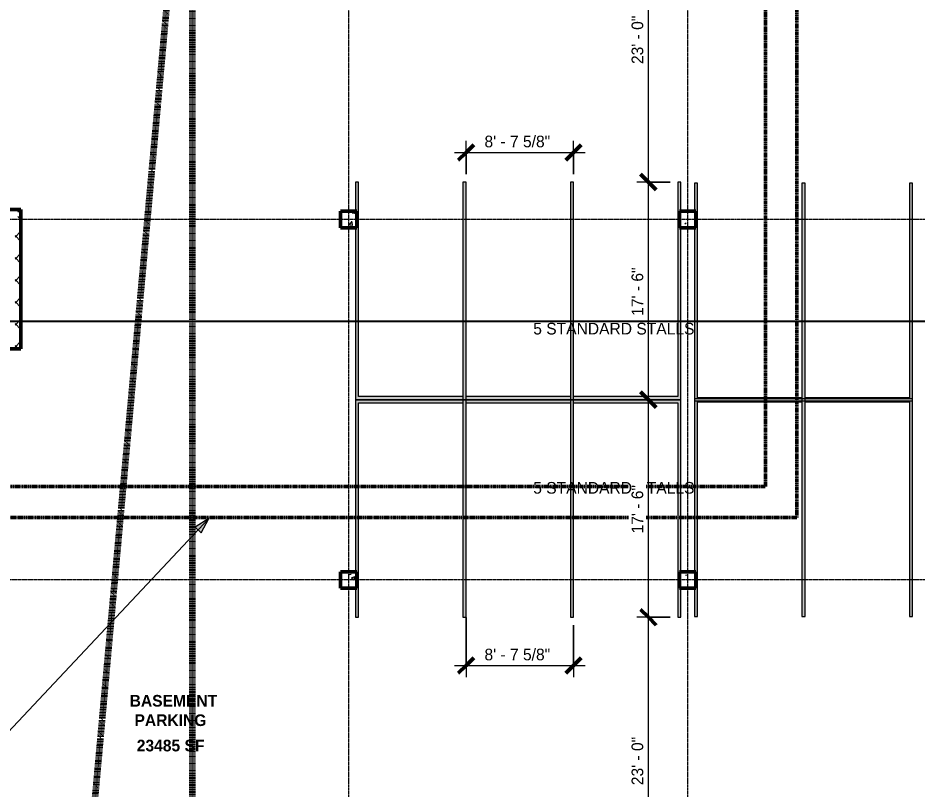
# Model space of a CAD drawing. Header units: metres. Extents: x -4294 to -464, y 9706 to 12475.
# Drawn here: x -2819 to -1952, y 10985 to 11730 of the extents above; entities that cross this region are included whole.
import ezdxf

# ---------------------------------------------------------------- set-up
doc = ezdxf.new("R2010")
doc.units = ezdxf.units.M
for name, pattern in [('Dash', [0.25, 0.125, -0.125]), ('Dash 1_16_', [0.125, 0.0625, -0.0625]), ('Grid Line 1_2_', [0.875, 0.5, -0.125, 0.125, -0.125])]:
    doc.linetypes.add(name, pattern=pattern)
for name, color, linetype, lineweight in [('0-1', 7, 'Continuous', 5), ('0-3', 7, 'Continuous', 9), ('A-ANNO-DIMS', 211, 'Continuous', 9), ('A-ANNO-DIMS-120', 211, 'Continuous', 9), ('A-ANNO-NOTE', 131, 'Continuous', 9), ('A-AREA-IDEN', 2, 'Continuous', 9), ('A-GENM', 5, 'Continuous', 9), ('A-GENM-6', 5, 'Dash', 140), ('A-WALL-PATT-5', 111, 'Continuous', 9), ('C-PROP-LINE-2', 91, 'Dash 1_16_', 50), ('G-ANNO-TEXT-1', 147, 'Continuous', 20), ('S-COLS', 52, 'Continuous', 9), ('S-COLS-1', 250, 'Continuous', 50), ('S-FNDN-6', 32, 'Continuous', 50), ('S-GRID-1', 1, 'Grid Line 1_2_', 9)]:
    doc.layers.add(name, color=color, linetype=linetype, lineweight=lineweight)
doc.styles.add('Century Gothic', font='ufonts.com_century-gothic.ttf', dxfattribs={"height": 11.25})
doc.styles.add('Century Gothic_B', font='GOTHICB.TTF', dxfattribs={"height": 11.25})
doc.dimstyles.new('OD__1_8__Tol__', dxfattribs={"dimscale": 12, "dimtxt": 11.746893, "dimasz": 1.25, "dimexe": 0.9375, "dimexo": 0.625, "dimgap": 0.15625, "dimtad": 1, "dimdec": 3, "dimrnd": 0.125, "dimzin": 3, "dimdsep": 46, "dimlunit": 4, "dimtxsty": 'Century Gothic', "dimblk1": 'OBLIQUE', "dimblk2": 'OBLIQUE', "dimsah": 1, "dimcen": 0.09, "dimdle": 0.9375, "dimazin": 0, "dimtfac": 1, "dimtdec": 4, "dimtix": 1, "dimtmove": 0, "dimatfit": 3, "dimfxl": 1, "dimtvp": 1, "dimtfill": 1, "dimfrac": 2, "dimtolj": 1, "dimtzin": 0, "dimarcsym": 2})

# ---------------------------------------------------------------- blocks, each defined once
blk = doc.blocks.new('Concrete-Rectangular-Column - ONE-V6-FLOOR PLAN - BASEMENT')
at = {"layer": 'S-COLS'}
h = blk.add_hatch(dxfattribs=at)
h.set_pattern_fill('FP_9', color=256, style=0, pattern_type=2)
h.set_pattern_definition([(50, (2173.324, -11535.19), (34.4287, -3.01202), [3.6, -39.6]), (355, (2173.324, -11535.19), (-6.6596, 36.10481), [2.88, -31.68]), (100.451, (2176.193, -11535.44), (27.76876, 33.0931), [3.06, -33.655]), (46.184, (2173.324, -11525.59), (51.22752, -7.94535), [5.4, -59.4]), (96.636, (2177.593, -11526.25), (44.86319, 46.7577), [4.589, -50.482]), (351.184, (2173.324, -11525.59), (44.86417, 46.75745), [4.32, -47.52]), (21, (2178.124, -11527.99), (28.65176, -19.325734), [3.6, -39.6]), (326, (2178.124, -11527.99), (11.67934, 34.80662), [2.88, -31.68]), (71.451, (2180.51, -11529.6), (40.33096, 15.48132), [3.06, -33.655]), (37.5, (2173.324, -11535.189), (0.583112, 15.978979), [1.584, -29.712, 1.584, -30.576, -31.8]), (37.5, (2173.324, -11535.189), (0.583112, 15.978979), [-63.456, 1.584, -30.216]), (7.5, (2173.324, -11535.189), (12.62689, 18.932107), [1.584, -16.752, 1.584, -28.992, -12.12]), (7.5, (2173.324, -11535.189), (12.62689, 18.932107), [-48.912, 1.584, -10.536]), (327.5, (2162.62, -11535.189), (25.622992, -1.082799), [1.584, -10.416, 1.584, -35.856, -49.68]), (327.5, (2162.62, -11535.189), (25.622992, -1.082799), [-49.44, 1.584, -48.096]), (317.5, (2157.82, -11535.19), (27.99243, 4.80496), [1.584, -14.016, 1.584, -23.28, -35.28]), (317.5, (2157.82, -11535.19), (27.99243, 4.80496), [-40.464, 1.584, -33.696])])
h.paths.add_polyline_path([(8, -8), (8, 8), (-8, 8), (-8, -8), (7.12, -8)], flags=0)
at = {"layer": 'S-COLS-1'}
for p, q in [((8, 8), (-8, 8)), ((-8, 8), (-8, -8)), ((8, -8), (8, 8)), ((-8, -8), (8, -8))]:
    blk.add_line(p, q, dxfattribs=at)
blk = doc.blocks.new('Concrete-Rectangular-Column - ONE-V7-FLOOR PLAN - BASEMENT')
at = {"layer": 'S-COLS'}
h = blk.add_hatch(dxfattribs=at)
h.set_pattern_fill('FP_10', color=256, style=0, pattern_type=2)
h.set_pattern_definition([(50, (2500.324, -11535.19), (34.4287, -3.01202), [3.6, -39.6]), (355, (2500.324, -11535.19), (-6.6596, 36.10481), [2.88, -31.68]), (100.451, (2503.193, -11535.44), (27.76876, 33.0931), [3.06, -33.655]), (46.184, (2500.324, -11525.59), (51.22752, -7.94535), [5.4, -59.4]), (96.636, (2504.593, -11526.25), (44.86319, 46.7577), [4.589, -50.482]), (351.184, (2500.324, -11525.59), (44.86417, 46.75745), [4.32, -47.52]), (21, (2505.124, -11527.99), (28.65176, -19.325734), [3.6, -39.6]), (326, (2505.124, -11527.99), (11.67934, 34.80662), [2.88, -31.68]), (71.451, (2507.51, -11529.6), (40.33096, 15.48132), [3.06, -33.655]), (37.5, (2500.324, -11535.189), (0.583112, 15.978979), [1.584, -29.712, 1.584, -30.576, -31.8]), (37.5, (2500.324, -11535.189), (0.583112, 15.978979), [-63.456, 1.584, -30.216]), (7.5, (2500.324, -11535.189), (12.62689, 18.932107), [1.584, -16.752, 1.584, -28.992, -12.12]), (7.5, (2500.324, -11535.189), (12.62689, 18.932107), [-48.912, 1.584, -10.536]), (327.5, (2489.62, -11535.189), (25.622992, -1.082799), [1.584, -10.416, 1.584, -35.856, -49.68]), (327.5, (2489.62, -11535.189), (25.622992, -1.082799), [-49.44, 1.584, -48.096]), (317.5, (2484.82, -11535.19), (27.99243, 4.80496), [1.584, -14.016, 1.584, -23.28, -35.28]), (317.5, (2484.82, -11535.19), (27.99243, 4.80496), [-40.464, 1.584, -33.696])])
h.paths.add_polyline_path([(8, -8), (8, 8), (-8, 8), (-8, -8), (7.14, -8)], flags=0)
at = {"layer": 'S-COLS-1'}
for p, q in [((8, 8), (-8, 8)), ((-8, 8), (-8, -8)), ((8, -8), (8, 8)), ((-8, -8), (8, -8))]:
    blk.add_line(p, q, dxfattribs=at)
blk = doc.blocks.new('Concrete-Rectangular-Column - ONE-V11-FLOOR PLAN - BASEMENT')
at = {"layer": 'S-COLS'}
h = blk.add_hatch(dxfattribs=at)
h.set_pattern_fill('FP_14', color=256, style=0, pattern_type=2)
h.set_pattern_definition([(50, (2173.324, -11187.19), (34.4287, -3.01202), [3.6, -39.6]), (355, (2173.324, -11187.19), (-6.6596, 36.10481), [2.88, -31.68]), (100.451, (2176.193, -11187.44), (27.76876, 33.0931), [3.06, -33.655]), (46.184, (2173.324, -11177.59), (51.22752, -7.94535), [5.4, -59.4]), (96.636, (2177.593, -11178.25), (44.86319, 46.7577), [4.589, -50.482]), (351.184, (2173.324, -11177.59), (44.86417, 46.75745), [4.32, -47.52]), (21, (2178.124, -11179.99), (28.65176, -19.325734), [3.6, -39.6]), (326, (2178.124, -11179.99), (11.67934, 34.80662), [2.88, -31.68]), (71.451, (2180.51, -11181.6), (40.33096, 15.48132), [3.06, -33.655]), (37.5, (2173.324, -11187.189), (0.583112, 15.978979), [1.584, -29.712, 1.584, -30.576, -31.8]), (37.5, (2173.324, -11187.189), (0.583112, 15.978979), [-63.456, 1.584, -30.216]), (7.5, (2173.324, -11187.189), (12.62689, 18.932107), [1.584, -16.752, 1.584, -28.992, -12.12]), (7.5, (2173.324, -11187.189), (12.62689, 18.932107), [-48.912, 1.584, -10.536]), (327.5, (2162.62, -11187.189), (25.622992, -1.082799), [1.584, -10.416, 1.584, -35.856, -49.68]), (327.5, (2162.62, -11187.189), (25.622992, -1.082799), [-49.44, 1.584, -48.096]), (317.5, (2157.82, -11187.19), (27.99243, 4.80496), [1.584, -14.016, 1.584, -23.28, -35.28]), (317.5, (2157.82, -11187.19), (27.99243, 4.80496), [-40.464, 1.584, -33.696])])
h.paths.add_polyline_path([(8, -8), (8, 8), (-8, 8), (-8, -8), (6.89, -8)], flags=0)
at = {"layer": 'S-COLS-1'}
for p, q in [((8, 8), (-8, 8)), ((-8, 8), (-8, -8)), ((8, -8), (8, 8)), ((-8, -8), (8, -8))]:
    blk.add_line(p, q, dxfattribs=at)
blk = doc.blocks.new('Concrete-Rectangular-Column - ONE-V12-FLOOR PLAN - BASEMENT')
at = {"layer": 'S-COLS'}
h = blk.add_hatch(dxfattribs=at)
h.set_pattern_fill('FP_15', color=256, style=0, pattern_type=2)
h.set_pattern_definition([(50, (2500.324, -11187.19), (34.4287, -3.01202), [3.6, -39.6]), (355, (2500.324, -11187.19), (-6.6596, 36.10481), [2.88, -31.68]), (100.451, (2503.193, -11187.44), (27.76876, 33.0931), [3.06, -33.655]), (46.184, (2500.324, -11177.59), (51.22752, -7.94535), [5.4, -59.4]), (96.636, (2504.593, -11178.25), (44.86319, 46.7577), [4.589, -50.482]), (351.184, (2500.324, -11177.59), (44.86417, 46.75745), [4.32, -47.52]), (21, (2505.124, -11179.99), (28.65176, -19.325734), [3.6, -39.6]), (326, (2505.124, -11179.99), (11.67934, 34.80662), [2.88, -31.68]), (71.451, (2507.51, -11181.6), (40.33096, 15.48132), [3.06, -33.655]), (37.5, (2500.324, -11187.189), (0.583112, 15.978979), [1.584, -29.712, 1.584, -30.576, -31.8]), (37.5, (2500.324, -11187.189), (0.583112, 15.978979), [-63.456, 1.584, -30.216]), (7.5, (2500.324, -11187.189), (12.62689, 18.932107), [1.584, -16.752, 1.584, -28.992, -12.12]), (7.5, (2500.324, -11187.189), (12.62689, 18.932107), [-48.912, 1.584, -10.536]), (327.5, (2489.62, -11187.189), (25.622992, -1.082799), [1.584, -10.416, 1.584, -35.856, -49.68]), (327.5, (2489.62, -11187.189), (25.622992, -1.082799), [-49.44, 1.584, -48.096]), (317.5, (2484.82, -11187.19), (27.99243, 4.80496), [1.584, -14.016, 1.584, -23.28, -35.28]), (317.5, (2484.82, -11187.19), (27.99243, 4.80496), [-40.464, 1.584, -33.696])])
h.paths.add_polyline_path([(8, -8), (8, 8), (-8, 8), (-8, -8), (6.91, -8)], flags=0)
at = {"layer": 'S-COLS-1'}
for p, q in [((8, 8), (-8, 8)), ((-8, 8), (-8, -8)), ((8, -8), (8, 8)), ((-8, -8), (8, -8))]:
    blk.add_line(p, q, dxfattribs=at)
blk = doc.blocks.new('CTR - 1st Phase - Shell_rvt-1-FLOOR PLAN - BASEMENT')
at = {"layer": 'S-GRID-1'}
for p, q in [((-2500.32, 9836.18), (-2500.32, 12413.74)), ((-2173.32, 9836.18), (-2173.32, 12413.74)), ((-464.45, 11535.19), (-4232.19, 11535.19)), ((-464.45, 11187.19), (-4232.19, 11187.19))]:
    blk.add_line(p, q, dxfattribs=at)
at = {"layer": '0-3'}
for name, p in [('Concrete-Rectangular-Column - ONE-V7-FLOOR PLAN - BASEMENT', (-2500.32, 11535.19)), ('Concrete-Rectangular-Column - ONE-V6-FLOOR PLAN - BASEMENT', (-2173.32, 11535.19)), ('Concrete-Rectangular-Column - ONE-V12-FLOOR PLAN - BASEMENT', (-2500.32, 11187.19)), ('Concrete-Rectangular-Column - ONE-V11-FLOOR PLAN - BASEMENT', (-2173.32, 11187.19))]:
    blk.add_blockref(name, p, dxfattribs=at)
blk = doc.blocks.new('Path of Travel - 02 Middle-1950498-FLOOR PLAN - BASEMENT')
at = {"layer": 'A-GENM-6'}
blk.add_line((8.96, 0), (1563.96, 0), dxfattribs=at)
blk = doc.blocks.new('Path of Travel - 02 Middle-1950962-FLOOR PLAN - BASEMENT')
at = {"layer": 'A-GENM-6'}
blk.add_line((8.96, 0), (1567.86, 0), dxfattribs=at)
blk = doc.blocks.new('Parking_Stall_Multiple - STANDARD-V32-FLOOR PLAN - BASEMENT')
at = {"layer": 'A-GENM'}
h = blk.add_hatch(color=256, dxfattribs=at)
h.paths.add_polyline_path([(210, -106.67), (106.5, -105.17), (3, -106.67)], flags=0)
h.paths.add_polyline_path([(0, -103.67), (0.08, -106.58), (0, -106.67), (3, -106.67), (1.5, -105.17)], flags=0)
h.paths.add_polyline_path([(210, -1.5), (210, 0), (182, 0), (182, -1.5), (166, -1.5), (166, 0), (0, 0), (0, -103.67), (3, -103.67), (3, -3), (210, -3)], flags=0)
h = blk.add_hatch(color=256, dxfattribs=at)
h.paths.add_polyline_path([(210, -210.34), (106.5, -208.84), (3, -210.34), (160.33, -210.34)], flags=0)
h.paths.add_polyline_path([(210, -103.67), (0, -103.67), (3, -106.67), (106.5, -105.17), (210, -106.67)], flags=0)
h.paths.add_polyline_path([(3, -210.34), (0, -207.34), (0.08, -210.25), (0, -210.34)], flags=0)
h.paths.add_polyline_path([(0, -106.67), (0.08, -106.58), (0, -103.67)], flags=0)
h.paths.add_polyline_path([(3, -106.67), (0, -106.67), (0, -207.34), (3, -207.34), (3, -174.91)], flags=0)
h = blk.add_hatch(color=256, dxfattribs=at)
h.paths.add_polyline_path([(3, -210.34), (106.5, -208.84), (210, -210.34), (210, -207.34), (0, -207.34)], flags=0)
h.paths.add_polyline_path([(0, -210.34), (0.08, -210.25), (0, -207.34)], flags=0)
h.paths.add_polyline_path([(210, -314), (210, -311), (3, -311), (3, -210.34), (0, -210.34), (0, -314), (166, -314), (166, -312.5), (182, -312.5), (182, -314)], flags=0)
for p, q in [((166, 0), (0, 0)), ((0, 0), (0, -106.67)), ((210, 0), (182, 0)), ((210, -3), (210, 0)), ((3, -103.67), (3, -3)), ((3, -3), (210, -3)), ((210, -103.67), (0, -103.67)), ((0, -103.67), (0, -210.34)), ((210, -103.67), (3, -103.67)), ((210, -106.67), (210, -103.67)), ((210, -106.67), (210, -103.67)), ((0, -106.67), (210, -106.67)), ((3, -207.34), (3, -106.67)), ((3, -106.67), (210, -106.67)), ((210, -207.34), (0, -207.34)), ((0, -207.34), (0, -314)), ((210, -207.34), (3, -207.34)), ((210, -210.34), (210, -207.34)), ((210, -210.34), (210, -207.34)), ((0, -210.34), (210, -210.34)), ((3, -311), (3, -210.34)), ((3, -210.34), (210, -210.34)), ((210, -311), (3, -311)), ((210, -314), (210, -311)), ((0, -314), (166, -314)), ((182, -314), (210, -314))]:
    blk.add_line(p, q, dxfattribs=at)
blk = doc.blocks.new('Parking_Stall_Multiple - STANDARD-V33-FLOOR PLAN - BASEMENT')
at = {"layer": 'A-GENM'}
h = blk.add_hatch(color=256, dxfattribs=at)
h.paths.add_polyline_path([(210, -106.67), (106.5, -105.17), (3, -106.67), (161.2, -106.67)], flags=0)
h.paths.add_polyline_path([(210, 0), (2, 0), (1, -1), (2, -2), (2, -103.67), (3, -103.67), (3, -3), (210, -3)], flags=0)
h.paths.add_polyline_path([(3, -106.67), (1.5, -105.17), (0, -106.67), (2, -106.67)], flags=0)
h.paths.add_polyline_path([(1, -34.56), (0.06, -1.94), (0, -2), (0, -69.11)], flags=0)
h = blk.add_hatch(color=256, dxfattribs=at)
h.paths.add_polyline_path([(3, -106.67), (106.5, -105.17), (210, -106.67), (210, -103.67), (2, -103.67), (1, -104.67), (2, -105.67)], flags=0)
h.paths.add_polyline_path([(210, -210.34), (210, -207.34), (3, -207.34), (3, -106.67), (2, -106.67), (2, -208.34), (0, -210.34), (166.87, -210.34), (166.87, -208.84), (182.87, -208.84), (182.87, -210.34)], flags=0)
h.paths.add_polyline_path([(1, -138.22), (0.09, -106.67), (0, -106.67), (0, -172.78), (0.08, -170.18)], flags=0)
for p, q in [((210, 0), (0, 0)), ((0, 0), (0, -106.67)), ((210, -3), (210, 0)), ((3, -103.67), (3, -3)), ((3, -3), (210, -3)), ((210, -103.67), (0, -103.67)), ((0, -103.67), (0, -210.34)), ((210, -103.67), (3, -103.67)), ((210, -106.67), (210, -103.67)), ((210, -106.67), (210, -103.67)), ((0, -106.67), (210, -106.67)), ((3, -207.34), (3, -106.67)), ((3, -106.67), (210, -106.67)), ((210, -207.34), (3, -207.34)), ((210, -210.34), (210, -207.34)), ((0, -210.34), (166.87, -210.34)), ((182.87, -210.34), (210, -210.34))]:
    blk.add_line(p, q, dxfattribs=at)
blk = doc.blocks.new('Parking_Stall_Multiple - STANDARD-V34-FLOOR PLAN - BASEMENT')
at = {"layer": 'A-GENM'}
h = blk.add_hatch(color=256, dxfattribs=at)
h.paths.add_polyline_path([(3, 210.34), (0, 207.34), (210, 207.34), (210, 210.34), (106.5, 208.84), (5.74, 210.3)], flags=0)
h.paths.add_polyline_path([(0, 310.96), (0, 210.34), (3, 210.34), (3, 311), (210, 311), (210, 314), (182, 314), (182, 312.5), (166, 312.5), (166, 314), (0, 314), (0, 311)], flags=0)
h = blk.add_hatch(color=256, dxfattribs=at)
h.paths.add_polyline_path([(0, 103.67), (210, 103.67), (210, 106.67), (106.5, 105.17), (3, 106.67)], flags=0)
h.paths.add_polyline_path([(0, 106.67), (0, 103.67), (0.08, 106.58)], flags=0)
h.paths.add_polyline_path([(3, 210.34), (106.5, 208.84), (210, 210.34), (5.74, 210.34)], flags=0)
h.paths.add_polyline_path([(0, 207.34), (3, 210.34), (0, 210.34)], flags=0)
h.paths.add_polyline_path([(0, 167.37), (0, 106.67), (3, 106.67), (3, 207.34), (0, 207.29), (0, 198.02)], flags=0)
h = blk.add_hatch(color=256, dxfattribs=at)
h.paths.add_polyline_path([(3, 106.67), (106.5, 105.17), (210, 106.67), (5.74, 106.67)], flags=0)
h.paths.add_polyline_path([(0, 103.67), (3, 106.67), (0, 106.67), (0.08, 106.58)], flags=0)
h.paths.add_polyline_path([(0, 103.62), (0, 0), (166, 0), (166, 1.5), (182, 1.5), (182, 0), (210, 0), (210, 3), (3, 3), (3, 103.67), (0, 103.67)], flags=0)
for p, q in [((166, 314), (0, 314)), ((0, 314), (0, 207.34)), ((210, 314), (182, 314)), ((210, 311), (210, 314)), ((3, 210.34), (3, 311)), ((3, 311), (210, 311)), ((210, 210.34), (0, 210.34)), ((0, 210.34), (0, 103.67)), ((210, 210.34), (3, 210.34)), ((210, 207.34), (210, 210.34)), ((210, 207.34), (210, 210.34)), ((0, 207.34), (210, 207.34)), ((3, 106.67), (3, 207.34)), ((3, 207.34), (210, 207.34)), ((210, 106.67), (0, 106.67)), ((0, 106.67), (0, 0)), ((210, 106.67), (3, 106.67)), ((210, 103.67), (210, 106.67)), ((210, 103.67), (210, 106.67)), ((0, 103.67), (210, 103.67)), ((3, 3), (3, 103.67)), ((3, 103.67), (210, 103.67)), ((210, 3), (3, 3)), ((210, 0), (210, 3)), ((0, 0), (166, 0)), ((182, 0), (210, 0))]:
    blk.add_line(p, q, dxfattribs=at)
blk = doc.blocks.new('Parking_Stall_Multiple - STANDARD-1983798-FLOOR PLAN - BASEMENT')
at = {"layer": 'A-GENM'}
h = blk.add_hatch(color=256, dxfattribs=at)
h.paths.add_polyline_path([(3, 106.67), (0, 103.67), (210, 103.67), (210, 106.67), (106.5, 105.17), (6.87, 106.61)], flags=0)
h.paths.add_polyline_path([(0, 106.67), (1.91, 106.67), (1, 138.22), (2, 172.78), (2, 106.67), (3, 106.67), (3, 207.34), (210, 207.34), (210, 210.34), (183.12, 210.34), (183.12, 208.84), (167.12, 208.84), (167.12, 210.34), (2, 210.34), (0, 208.34), (0, 170.18)], flags=0)
h = blk.add_hatch(color=256, dxfattribs=at)
h.paths.add_polyline_path([(0, 3), (0, 2), (1, 1), (0, 0), (210, 0), (210, 3), (3, 3), (3, 103.67), (0, 103.65)], flags=0)
h.paths.add_polyline_path([(3, 106.67), (106.5, 105.17), (210, 106.67), (6.87, 106.67)], flags=0)
h.paths.add_polyline_path([(0.5, 105.17), (1, 104.67), (3, 106.67), (2, 106.67), (1, 105.67)], flags=0)
h.paths.add_polyline_path([(1, 34.56), (2, 69.11), (2, 2), (1.94, 1.94), (1.91, 3)], flags=0)
for p, q in [((167.12, 210.34), (0, 210.34)), ((0, 210.34), (0, 103.67)), ((210, 210.34), (183.12, 210.34)), ((210, 207.34), (210, 210.34)), ((3, 106.67), (3, 207.34)), ((3, 207.34), (210, 207.34)), ((210, 106.67), (0, 106.67)), ((0, 106.67), (0, 0)), ((210, 106.67), (3, 106.67)), ((210, 103.67), (210, 106.67)), ((210, 103.67), (210, 106.67)), ((0, 103.67), (210, 103.67)), ((3, 3), (3, 103.67)), ((3, 103.67), (210, 103.67)), ((210, 3), (3, 3)), ((210, 0), (210, 3)), ((0, 0), (210, 0))]:
    blk.add_line(p, q, dxfattribs=at)
blk = doc.blocks.new('Family - ___-1870007-FLOOR PLAN - BASEMENT')
at = {"layer": 'C-PROP-LINE-2'}
for q in [(-2067.92, 12118.59), (-3400.05, 11247.39)]:
    blk.add_line((-2067.92, 11247.39), q, dxfattribs=at)
blk = doc.blocks.new('Family - ___-1870574-FLOOR PLAN - BASEMENT')
at = {"layer": 'C-PROP-LINE-2'}
for q in [(-2098.26, 12088.59), (-3401.05, 11277.29)]:
    blk.add_line((-2098.26, 11277.29), q, dxfattribs=at)
blk = doc.blocks.new('DIMBLOCK31-FLOOR PLAN - BASEMENT')
at = {"layer": 'A-ANNO-DIMS-120', "lineweight": 50}
for p, q in [((-2211.18, 11151.19), (-2218.68, 11158.69)), ((-2211.18, 11151.19), (-2203.68, 11143.69)), ((-2211.18, 10875.19), (-2218.68, 10882.69)), ((-2211.18, 10875.19), (-2203.68, 10867.69))]:
    blk.add_line(p, q, dxfattribs=at)
at = {"layer": 'A-ANNO-DIMS-120'}
for p, q in [((-2190.32, 11151.19), (-2222.43, 11151.19)), ((-2211.18, 10875.19), (-2211.18, 11151.19)), ((-2211.18, 11151.19), (-2190.32, 11151.19)), ((-2190.32, 10875.19), (-2222.43, 10875.19)), ((-2211.18, 10875.19), (-2190.32, 10875.19))]:
    blk.add_line(p, q, dxfattribs=at)
at = {"layer": 'A-ANNO-DIMS-120', "color": 0, "insert": (-2227.47, 10989.14), "char_height": 11.25, "width": 57.7276, "attachment_point": 1, "rotation": 90, "line_spacing_factor": 0.984502, "style": 'Century Gothic', "bg_fill": 3, "box_fill_scale": 1.25, "bg_fill_color": 256, "bg_fill_true_color": 13158600, "bg_fill_transparency": 0}
blk.add_mtext('23\' - 0"', dxfattribs=at)
blk = doc.blocks.new('_Oblique')
at = {"color": 0, "linetype": 'ByBlock', "lineweight": -2}
blk.add_line((-0.5, -0.5), (0.5, 0.5), dxfattribs=at)
blk = doc.blocks.new('DIMBLOCK32-FLOOR PLAN - BASEMENT')
at = {"layer": 'A-ANNO-DIMS-120', "lineweight": 50}
for p, q in [((-2211.18, 11361.19), (-2218.68, 11368.69)), ((-2211.18, 11361.19), (-2203.68, 11353.69)), ((-2211.18, 11151.19), (-2218.68, 11158.69)), ((-2211.18, 11151.19), (-2203.68, 11143.69))]:
    blk.add_line(p, q, dxfattribs=at)
at = {"layer": 'A-ANNO-DIMS-120'}
for p, q in [((-2214.28, 11361.19), (-2199.93, 11361.19)), ((-2211.18, 11361.19), (-2214.28, 11361.19)), ((-2211.18, 11151.19), (-2211.18, 11361.19)), ((-2190.32, 11151.19), (-2222.43, 11151.19)), ((-2211.18, 11151.19), (-2190.32, 11151.19))]:
    blk.add_line(p, q, dxfattribs=at)
at = {"layer": 'A-ANNO-DIMS-120', "color": 0, "insert": (-2227.47, 11232.14), "char_height": 11.25, "width": 57.7276, "attachment_point": 1, "rotation": 90, "line_spacing_factor": 0.984502, "style": 'Century Gothic', "bg_fill": 3, "box_fill_scale": 1.25, "bg_fill_color": 256, "bg_fill_true_color": 13158600, "bg_fill_transparency": 0}
blk.add_mtext('17\' - 6"', dxfattribs=at)
blk = doc.blocks.new('DIMBLOCK33-FLOOR PLAN - BASEMENT')
at = {"layer": 'A-ANNO-DIMS-120', "lineweight": 50}
for p, q in [((-2211.18, 11571.19), (-2218.68, 11578.69)), ((-2211.18, 11571.19), (-2203.68, 11563.69)), ((-2211.18, 11361.19), (-2218.68, 11368.69)), ((-2211.18, 11361.19), (-2203.68, 11353.69))]:
    blk.add_line(p, q, dxfattribs=at)
at = {"layer": 'A-ANNO-DIMS-120'}
for p, q in [((-2190.32, 11571.19), (-2222.43, 11571.19)), ((-2211.18, 11361.19), (-2211.18, 11571.19)), ((-2211.18, 11571.19), (-2190.32, 11571.19)), ((-2214.28, 11361.19), (-2199.93, 11361.19)), ((-2211.18, 11361.19), (-2214.28, 11361.19))]:
    blk.add_line(p, q, dxfattribs=at)
at = {"layer": 'A-ANNO-DIMS-120', "color": 0, "insert": (-2227.47, 11442.14), "char_height": 11.25, "width": 57.7276, "attachment_point": 1, "rotation": 90, "line_spacing_factor": 0.984502, "style": 'Century Gothic', "bg_fill": 3, "box_fill_scale": 1.25, "bg_fill_color": 256, "bg_fill_true_color": 13158600, "bg_fill_transparency": 0}
blk.add_mtext('17\' - 6"', dxfattribs=at)
blk = doc.blocks.new('DIMBLOCK34-FLOOR PLAN - BASEMENT')
at = {"layer": 'A-ANNO-DIMS-120'}
for p, q in [((-2280.32, 11847.19), (-2199.93, 11847.19)), ((-2211.18, 11847.19), (-2280.32, 11847.19)), ((-2211.18, 11571.19), (-2211.18, 11847.19)), ((-2190.32, 11571.19), (-2222.43, 11571.19)), ((-2211.18, 11571.19), (-2190.32, 11571.19))]:
    blk.add_line(p, q, dxfattribs=at)
at = {"layer": 'A-ANNO-DIMS-120', "lineweight": 50}
for p, q in [((-2211.18, 11847.19), (-2218.68, 11854.69)), ((-2211.18, 11847.19), (-2203.68, 11839.69)), ((-2211.18, 11571.19), (-2218.68, 11578.69)), ((-2211.18, 11571.19), (-2203.68, 11563.69))]:
    blk.add_line(p, q, dxfattribs=at)
at = {"layer": 'A-ANNO-DIMS-120', "color": 0, "insert": (-2227.47, 11685.14), "char_height": 11.25, "width": 57.7276, "attachment_point": 1, "rotation": 90, "line_spacing_factor": 0.984502, "style": 'Century Gothic', "bg_fill": 3, "box_fill_scale": 1.25, "bg_fill_color": 256, "bg_fill_true_color": 13158600, "bg_fill_transparency": 0}
blk.add_mtext('23\' - 0"', dxfattribs=at)
blk = doc.blocks.new('DIMBLOCK37-FLOOR PLAN - BASEMENT')
at = {"layer": 'A-ANNO-DIMS-120'}
for p, q in [((-2387.16, 11151.09), (-2387.16, 11093.35)), ((-2387.16, 11104.6), (-2387.16, 11151.09)), ((-2283.49, 11143.69), (-2283.49, 11093.35)), ((-2283.49, 11104.6), (-2283.49, 11143.69)), ((-2398.41, 11104.6), (-2272.24, 11104.6))]:
    blk.add_line(p, q, dxfattribs=at)
at = {"layer": 'A-ANNO-DIMS-120', "lineweight": 50}
for p, q in [((-2387.16, 11104.6), (-2379.66, 11112.1)), ((-2283.49, 11104.6), (-2275.99, 11112.1)), ((-2387.16, 11104.6), (-2394.66, 11097.1)), ((-2283.49, 11104.6), (-2290.99, 11097.1))]:
    blk.add_line(p, q, dxfattribs=at)
at = {"layer": 'A-ANNO-DIMS-120', "color": 0, "insert": (-2369.35, 11120.89), "char_height": 11.25, "width": 81.6689, "attachment_point": 1, "line_spacing_factor": 0.984502, "style": 'Century Gothic', "bg_fill": 3, "box_fill_scale": 1.25, "bg_fill_color": 256, "bg_fill_true_color": 13158600, "bg_fill_transparency": 0}
blk.add_mtext('8\' - 7 5/8"', dxfattribs=at)
blk = doc.blocks.new('DIMBLOCK39-FLOOR PLAN - BASEMENT')
at = {"layer": 'A-ANNO-DIMS-120'}
for p, q in [((-2387.16, 11578.69), (-2387.16, 11610.97)), ((-2283.49, 11578.69), (-2283.49, 11610.97)), ((-2398.41, 11599.72), (-2272.24, 11599.72)), ((-2387.16, 11599.72), (-2387.16, 11578.69)), ((-2283.49, 11599.72), (-2283.49, 11578.69))]:
    blk.add_line(p, q, dxfattribs=at)
at = {"layer": 'A-ANNO-DIMS-120', "lineweight": 50}
for p, q in [((-2387.16, 11599.72), (-2379.66, 11607.22)), ((-2283.49, 11599.72), (-2275.99, 11607.22)), ((-2387.16, 11599.72), (-2394.66, 11592.22)), ((-2283.49, 11599.72), (-2290.99, 11592.22))]:
    blk.add_line(p, q, dxfattribs=at)
at = {"layer": 'A-ANNO-DIMS-120', "color": 0, "insert": (-2369.35, 11616.01), "char_height": 11.25, "width": 81.6689, "attachment_point": 1, "line_spacing_factor": 0.984502, "style": 'Century Gothic', "bg_fill": 3, "box_fill_scale": 1.25, "bg_fill_color": 256, "bg_fill_true_color": 13158600, "bg_fill_transparency": 0}
blk.add_mtext('8\' - 7 5/8"', dxfattribs=at)

msp = doc.modelspace()

# ---------------------------------------------------------------- hatches: boundary and pattern name
at = {"layer": 'A-ANNO-NOTE'}
msp.add_hatch(color=256, dxfattribs=at).paths.add_polyline_path([(-2635.2872, 11246.4198), (-2648.4893, 11238.243), (-2642.6322, 11232.7375)], flags=0)
at = {"layer": 'A-WALL-PATT-5'}
h = msp.add_hatch(dxfattribs=at)
h.set_pattern_fill('FP_32', color=256, style=0, pattern_type=2)
h.set_pattern_definition([(45, (0, 0), (-10.606602, 10.606602), []), (135, (0, 0), (-10.606602, -10.606602), [])])
h.paths.add_polyline_path([(-2816.4487, 11410.1269), (-2816.4487, 11544.6144), (-2822.0737, 11544.6144), (-2822.0737, 11543.1894), (-2819.3237, 11543.1894), (-2819.3237, 11527.1894), (-2822.0737, 11527.1894), (-2822.0737, 11410.1269)], flags=0)

# ---------------------------------------------------------------- linework, layer by layer
at = {"layer": 'A-ANNO-NOTE'}
for p, q in [((-2635.2872, 11246.4198), (-2847.1739, 11021.0027)), ((-2635.2872, 11246.4198), (-2648.4893, 11238.243)), ((-2642.6322, 11232.7375), (-2635.2872, 11246.4198)), ((-2648.4893, 11238.243), (-2642.6322, 11232.7375))]:
    msp.add_line(p, q, dxfattribs=at)
at = {"layer": 'S-FNDN-6'}
for p, q in [((-2816.4487, 11544.6144), (-2904.7241, 11544.6144)), ((-2816.4487, 11410.1269), (-2816.4487, 11544.6144)), ((-3070.2741, 11410.1269), (-2816.4487, 11410.1269))]:
    msp.add_line(p, q, dxfattribs=at)

# ---------------------------------------------------------------- block references
at = {"layer": '0-1'}
msp.add_blockref('CTR - 1st Phase - Shell_rvt-1-FLOOR PLAN - BASEMENT', (0, 0), dxfattribs=at)
at = {"layer": 'A-GENM'}
for name, p, rotation in [('Path of Travel - 02 Middle-1950962-FLOOR PLAN - BASEMENT', (-2806.1219, 10298.9989), 84.83256899783551), ('Path of Travel - 02 Middle-1950498-FLOOR PLAN - BASEMENT', (-2651.1237, 10296.4305), 89.99999999999991), ('Parking_Stall_Multiple - STANDARD-V34-FLOOR PLAN - BASEMENT', (-2179.8198, 11361.1894), 89.99999999999953), ('Parking_Stall_Multiple - STANDARD-1983798-FLOOR PLAN - BASEMENT', (-1956.4878, 11360.0644), 89.99999999999821), ('Parking_Stall_Multiple - STANDARD-V32-FLOOR PLAN - BASEMENT', (-2179.8198, 11361.1894), 270.0000000000005), ('Parking_Stall_Multiple - STANDARD-V33-FLOOR PLAN - BASEMENT', (-1956.4878, 11362.0644), 270.0000000000005)]:
    msp.add_blockref(name, p, dxfattribs=dict(at, rotation=rotation))
at = {"layer": 'C-PROP-LINE-2'}
for name in ['Family - ___-1870007-FLOOR PLAN - BASEMENT', 'Family - ___-1870574-FLOOR PLAN - BASEMENT']:
    msp.add_blockref(name, (0, 0), dxfattribs=at)

# ---------------------------------------------------------------- texts
at = {"layer": 'A-AREA-IDEN', "char_height": 11.25, "attachment_point": 1, "style": 'Century Gothic_B'}
for s, insert, width in [('BASEMENT', (-2711.6057, 11076.2452), 96.2025), ('PARKING', (-2706.9182, 11057.4952), 84.84), ('23485 SF', (-2704.7317, 11033.0317), 79.5375)]:
    msp.add_mtext(s, dxfattribs=dict(at, insert=insert, width=width))
at = {"layer": 'G-ANNO-TEXT-1', "char_height": 11.25, "width": 181.42125, "attachment_point": 1, "style": 'Century Gothic'}
for insert in [(-2322.3059, 11435.3642), (-2322.3059, 11281.7642)]:
    msp.add_mtext('5 STANDARD STALLS', dxfattribs=dict(at, insert=insert))

# ---------------------------------------------------------------- next in the draw order: dimensions: what is measured, and where the dimension line sits
at = {"layer": 'A-ANNO-DIMS'}
dim = msp.add_linear_dim(base=(-2283.4878, 11104.5971), p1=(-2387.1558, 11158.5894), p2=(-2283.4878, 11151.1894), dimstyle='OD__1_8__Tol__', override={"dimpost": '<>', "dimfxl": 103.931746}, dxfattribs=at)
dim.commit()
dim.dimension.update_dxf_attribs({"geometry": 'DIMBLOCK37-FLOOR PLAN - BASEMENT', "text_midpoint": (-2335.3218, 11113.0033)})
dim = msp.add_linear_dim(base=(-2211.1757, 11151.1894), p1=(-2182.8198, 10875.1894), p2=(-2182.8198, 11151.1894), angle=90, dimstyle='OD__1_8__Tol__', override={"dimpost": '<>', "dimfxl": 276}, dxfattribs=at)
dim.commit()
dim.dimension.update_dxf_attribs({"geometry": 'DIMBLOCK31-FLOOR PLAN - BASEMENT', "text_midpoint": (-2218.9587, 11013.1894)})

# ---------------------------------------------------------------- next in the draw order: dimensions: what is measured, and where the dimension line sits
dim = msp.add_linear_dim(base=(-2211.1757, 11361.1894), p1=(-2182.8198, 11151.1894), p2=(-2221.7823, 11361.1894), angle=90, dimstyle='OD__1_8__Tol__', override={"dimpost": '<>', "dimfxl": 213.583887}, dxfattribs=at)
dim.commit()
dim.dimension.update_dxf_attribs({"geometry": 'DIMBLOCK32-FLOOR PLAN - BASEMENT', "text_midpoint": (-2218.9587, 11256.1894)})

# ---------------------------------------------------------------- next in the draw order: dimensions: what is measured, and where the dimension line sits
dim = msp.add_linear_dim(base=(-2211.1757, 11571.1894), p1=(-2221.7823, 11361.1894), p2=(-2182.8198, 11571.1894), angle=90, dimstyle='OD__1_8__Tol__', override={"dimpost": '<>', "dimfxl": 213.583887}, dxfattribs=at)
dim.commit()
dim.dimension.update_dxf_attribs({"geometry": 'DIMBLOCK33-FLOOR PLAN - BASEMENT', "text_midpoint": (-2218.9587, 11466.1894)})

# ---------------------------------------------------------------- next in the draw order: linework, layer by layer
msp.add_xline((-3583.3077, 11436.9894), (1, 0))

# ---------------------------------------------------------------- next in the draw order: dimensions: what is measured, and where the dimension line sits
dim = msp.add_linear_dim(base=(-2211.1757, 11847.1894), p1=(-2182.8198, 11571.1894), p2=(-2287.8237, 11847.1894), angle=90, dimstyle='OD__1_8__Tol__', override={"dimpost": '<>', "dimfxl": 295.299543}, dxfattribs=at)
dim.commit()
dim.dimension.update_dxf_attribs({"geometry": 'DIMBLOCK34-FLOOR PLAN - BASEMENT', "text_midpoint": (-2218.9587, 11709.1894)})

# ---------------------------------------------------------------- next in the draw order: dimensions: what is measured, and where the dimension line sits
dim = msp.add_linear_dim(base=(-2283.4878, 11599.7183), p1=(-2387.1558, 11571.1894), p2=(-2283.4878, 11571.1894), dimstyle='OD__1_8__Tol__', override={"dimpost": '<>', "dimfxl": 103.667969}, dxfattribs=at)
dim.commit()
dim.dimension.update_dxf_attribs({"geometry": 'DIMBLOCK39-FLOOR PLAN - BASEMENT', "text_midpoint": (-2335.3218, 11608.1245)})

doc.saveas('drawing.dxf')
